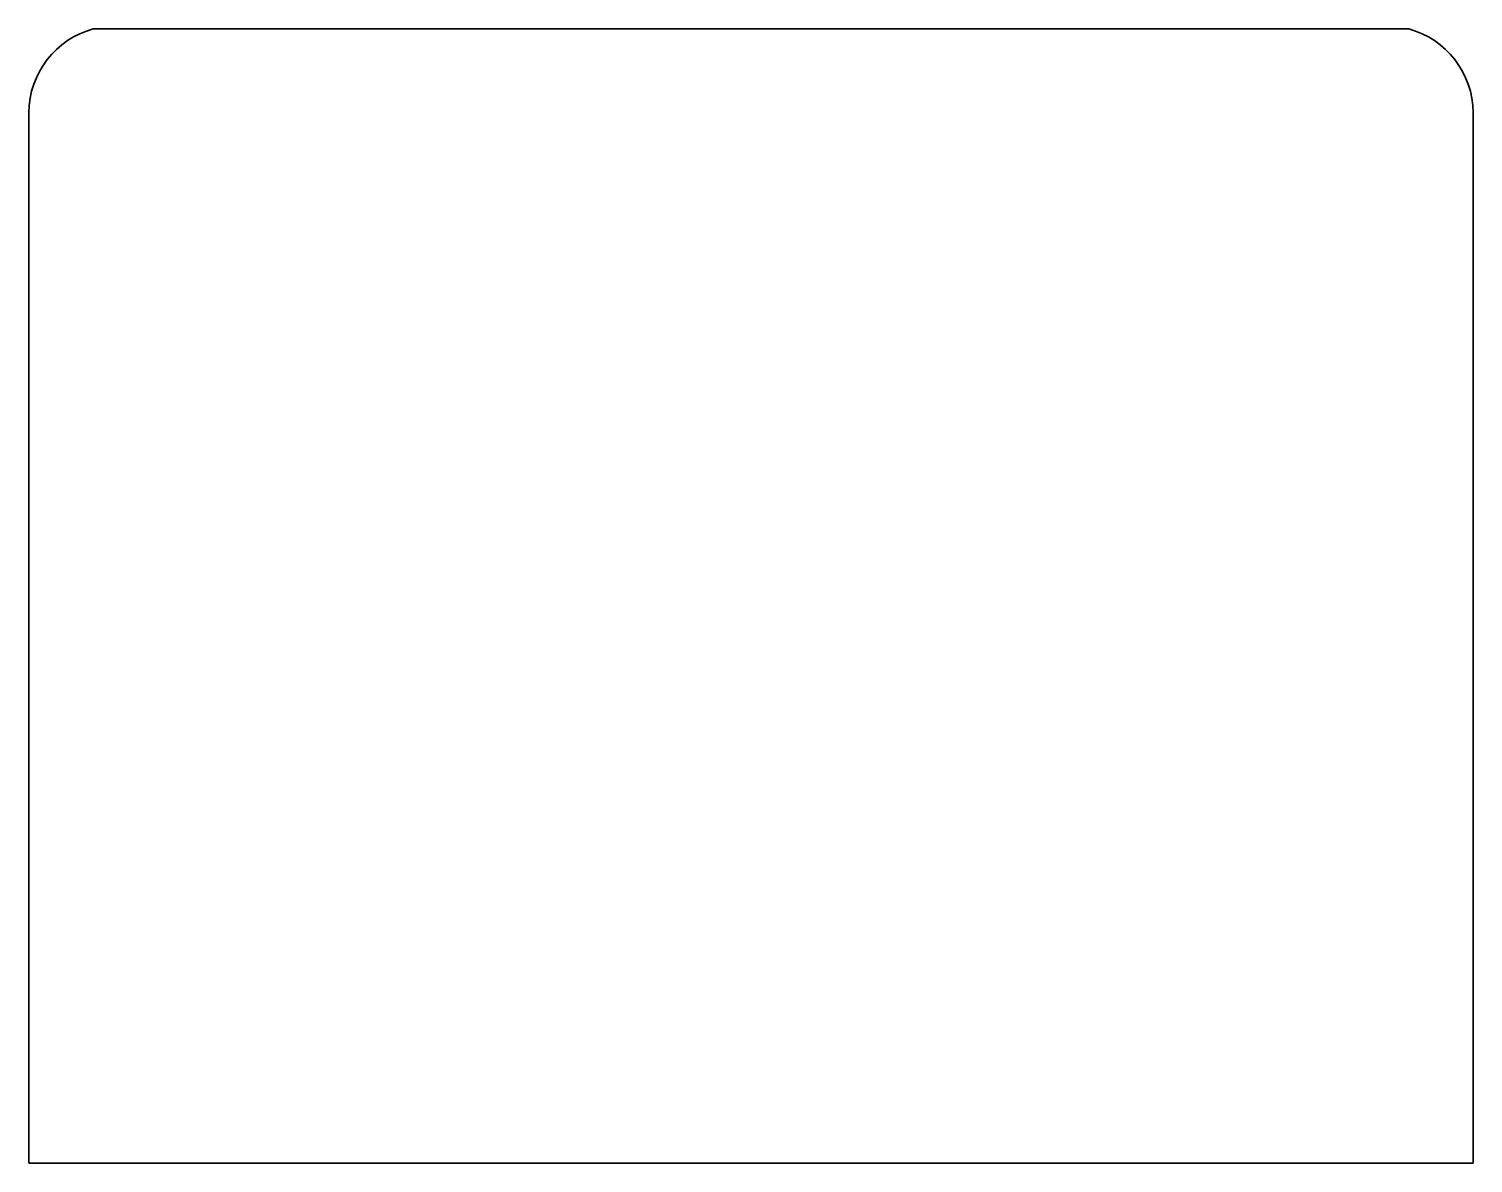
# Model space of a CAD drawing. Extents: x -32 to 2900, y -4 to 2299.
import ezdxf

# ---------------------------------------------------------------- set-up
doc = ezdxf.new("R2010")
doc.units = 0
doc.header["$MEASUREMENT"] = 0
doc.layers.add('Thru-cut', color=7, linetype='Continuous', lineweight=0)

msp = doc.modelspace()

# ---------------------------------------------------------------- linework, layer by layer
at = {"layer": 'Thru-cut', "color": 140, "lineweight": 35, "true_color": 0x00aeef}
msp.add_open_spline([(2769, 2298.7), (2769, 2298.7), (590.9, 2298.7), (590.9, 2298.7), (590.9, 2298.7), (98.3, 2298.7), (98.3, 2298.7), (23, 2278.1), (-32.4, 2209.5), (-32.4, 2128.1), (-32.4, 2128.1), (-32.4, -3.8), (-32.4, -3.8), (-32.4, -3.8), (2899.7, -3.8), (2899.7, -3.8), (2899.7, -3.8), (2899.7, 2128.1), (2899.7, 2128.1), (2899.7, 2209.5), (2844.4, 2278.1), (2769, 2298.7)], degree=3, knots=[0, 0, 0, 0, 1, 1, 1, 2, 2, 2, 3, 3, 3, 4, 4, 4, 5, 5, 5, 6, 6, 6, 7, 7, 7, 7], dxfattribs=at)

doc.saveas('drawing.dxf')
